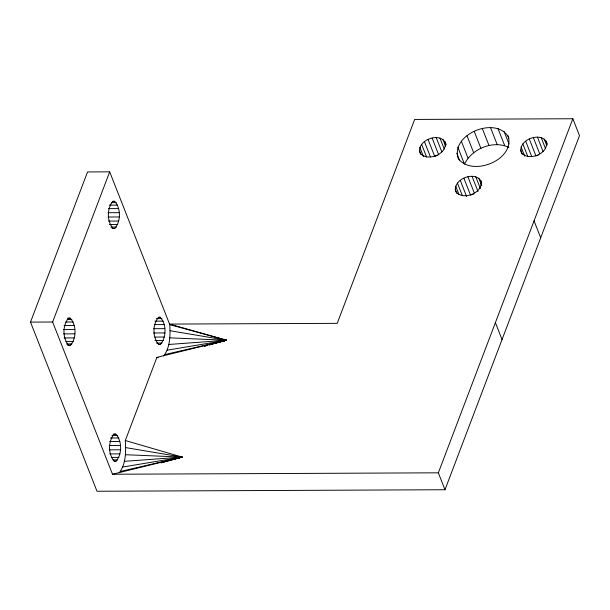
<?xml version="1.0" encoding="UTF-8"?>
<svg xmlns="http://www.w3.org/2000/svg" width="610" height="610" viewBox="0 0 610 610"><rect width="100%" height="100%" fill="white"/><g stroke="black" fill="none" stroke-linecap="round" stroke-linejoin="round"><path stroke-width="0.91" d="M119.255 472.803C126.148 463.798 125.927 451.339 125.309 440.512L156.892 357.376L226.569 340.235L169.542 324.078L337.208 323.346L414.67 119.438L572.851 118.744L579.5 135.656L444.995 489.738L96.998 491.256L30.5 322.118L87.543 171.944L109.686 171.852L169.763 324.634C170.32 335.164 170.343 347.227 163.648 355.943M70.264 318.168L68.602 318.184C62.38 325.031 62.418 338.527 68.747 345.29L70.402 345.275C76.631 338.428 76.585 324.939 70.264 318.168L67.496 318.184M114.657 201.308L112.995 201.323C106.773 208.162 106.811 221.659 113.14 228.422L114.794 228.407C121.024 221.56 120.978 208.071 114.657 201.308L112.812 201.315M115.862 434.152L114.207 434.167C107.978 441.015 108.023 454.503 114.344 461.274L116.007 461.251C122.229 454.412 122.183 440.916 115.862 434.152L113.094 434.16M160.255 317.284L158.6 317.299C152.37 324.146 152.416 337.635 158.737 344.406L160.399 344.391C166.621 337.543 166.583 324.047 160.255 317.284L158.409 317.291M444.919 141.543C448.464 153.735 427.64 162.443 420.092 153.079C415.898 139.659 442.471 130.448 446.245 144.921M507.947 135.55C516.068 159.5 472.346 177.388 458.301 158.63C449.936 133.872 497.615 114.97 508.946 138.089M480.741 180.278C484.287 192.47 463.455 201.178 455.914 191.814C451.804 178.783 477.119 169.45 481.732 182.809M546.156 141.101C549.701 153.293 528.87 162.001 521.329 152.637C517.135 139.217 543.708 130.006 547.483 144.478M444.995 489.738L438.346 472.819L112.499 474.245L52.643 322.019L109.686 171.852M438.346 472.819L572.851 118.744M508.923 147.399C493.124 139.949 471.949 148.626 464.462 164.113L457.813 147.201M437.141 155.542L434.709 156.381L428.06 139.461M538.378 155.1L535.946 155.939L529.297 139.019M471.339 194.834L473.772 193.995M204.563 346.167L207.316 345.428M209.146 344.932L226.569 340.235L169.763 324.634M125.706 447.61L182.176 457.103L161.086 462.784L182.176 457.103L125.309 440.512M204.563 346.091L207.308 345.359M209.146 344.871L226.569 340.235L170.106 330.742M112.499 474.245L182.176 457.103L125.385 454.709M164.921 354.555L226.569 340.235L169.778 337.848M120.528 471.423L182.176 457.103L124.356 461.343M167.094 350.178L226.569 340.235L168.756 344.475M122.701 467.039L182.176 457.103M111.63 202.634L116.243 202.612M109.289 205.158L117.593 205.128M108.443 208.635L118.592 208.589M108.054 212.715L119.125 212.669M108.069 217.007L119.148 216.962M108.504 221.094L118.653 221.049M109.388 224.564L117.7 224.526M110.829 227.088L116.365 227.065M112.026 228.422L114.794 228.407M156.305 318.618L161.841 318.595M67.237 319.503L71.85 319.48M154.894 321.142L163.198 321.104M30.5 322.118L52.643 322.019M65.819 322.027L73.2 321.988M154.963 324.611L164.189 324.566M64.042 325.496L74.199 325.458M153.651 328.698L164.723 328.645M63.654 329.583L74.733 329.53M153.674 332.984L164.746 332.938M63.676 333.876L74.755 333.822M155.024 337.071L164.258 337.025M64.111 337.955L74.26 337.909M154.993 340.548L163.297 340.51M65.918 341.425L73.307 341.394M156.434 343.072L161.97 343.049M66.437 343.956L71.972 343.933M158.554 344.398L160.399 344.391M67.634 345.283L70.402 345.275M111.912 435.487L117.448 435.464M110.501 438.011L118.805 437.972M109.648 441.48L119.796 441.434M109.259 445.559L120.33 445.513M109.281 449.852L120.353 449.806M109.708 453.939L119.857 453.893M111.523 457.408L118.904 457.378M112.964 459.932L117.577 459.909M114.154 461.259L116.007 461.251M156.892 357.376L158.264 357.834M544.173 138.958L546.834 145.721M541.169 137.593L545.492 148.581M537.441 137.128L543.091 151.509M533.346 137.624L539.667 153.689M525.675 141.192L531.661 156.412M522.846 143.914L527.841 156.595M521.085 146.926L524.745 156.229M520.566 149.93L522.229 154.162M503.982 131.264L508.976 143.952M497.981 128.535L504.63 145.447M534.055 220.866L540.704 237.778M490.524 127.612L497.173 144.524M482.342 128.603L488.991 145.516M474.237 131.394L480.886 148.314M467.001 135.733L473.65 152.645M478.758 178.135L481.747 185.745M475.754 176.763L480.413 188.604M461.343 141.177L467.992 158.089M472.026 176.305L478.011 191.532M467.931 176.801L474.252 192.867M456.768 153.217L459.429 159.98M463.882 178.196L470.531 195.116M460.26 180.362L466.581 196.435M442.936 139.4L445.597 146.164M439.932 138.028L444.255 149.023M457.431 183.091L462.418 195.772M455.67 186.103L458.995 194.559M436.203 137.57L441.861 151.951M455.144 189.108L456.806 193.332M432.116 138.066L438.765 154.978M424.446 141.634L430.431 156.854M495.396 322.652L502.045 339.564M421.617 144.356L426.603 157.037M419.848 147.368L423.508 156.671M419.329 150.373L420.991 154.604"/></g></svg>
